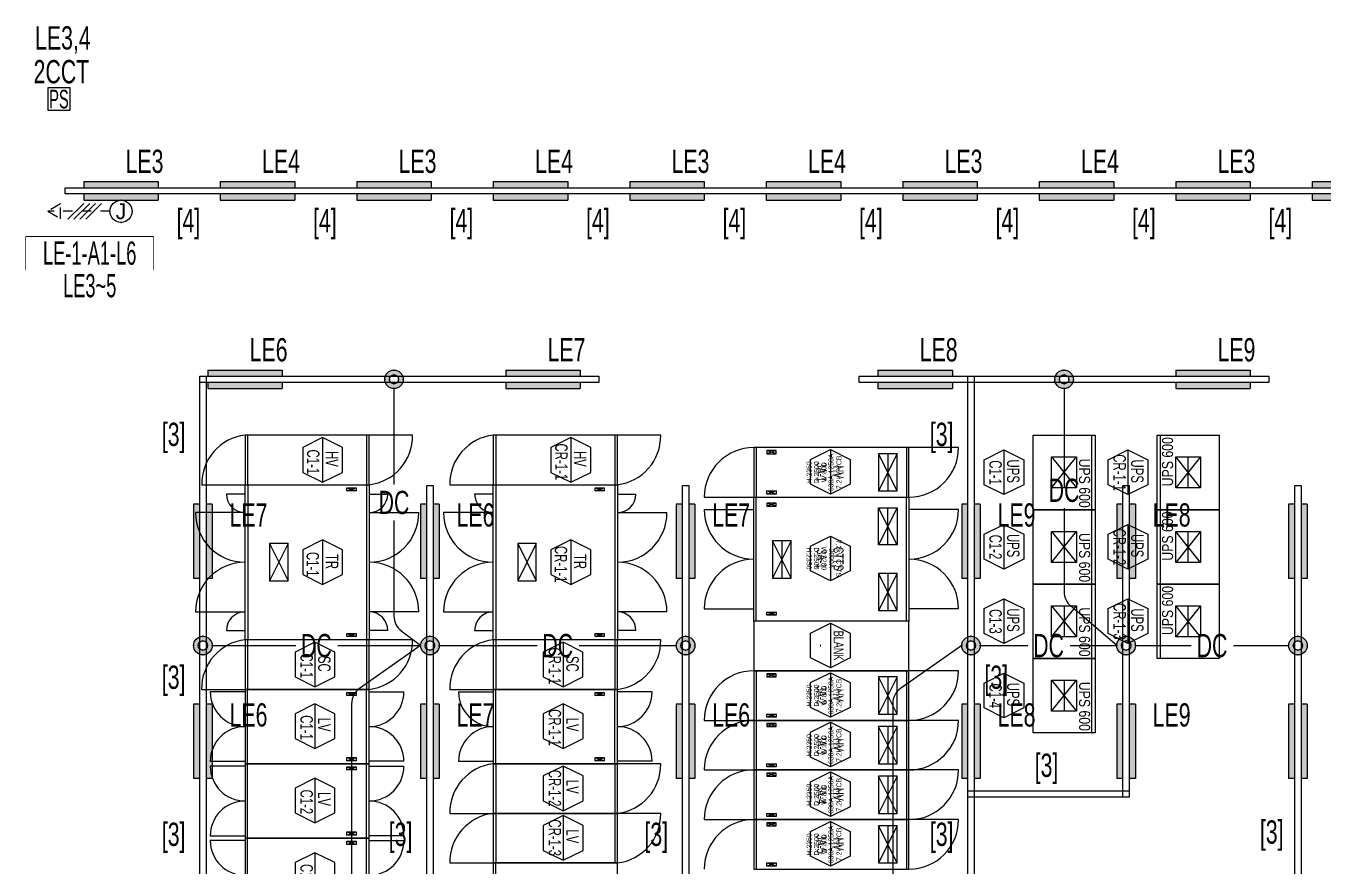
# Model space of a CAD drawing. Header units: millimetres. Extents: x 86947 to 500447, y -530175 to 1059536.
# Drawn here: x 101822 to 122729, y -220745 to -207195 of the extents above; entities that cross this region are included whole.
import ezdxf
from ezdxf.enums import TextEntityAlignment as Align

# ---------------------------------------------------------------- set-up
doc = ezdxf.new("R2010")
doc.units = ezdxf.units.MM
doc.header["$LTSCALE"] = 150
doc.set_wipeout_variables(frame=1)
doc.linetypes.add('D1', pattern=[3, 1, -1, 1])
for name, color, linetype in [('------01 Distribution Panel', 3, 'Continuous'), ('------03 Lighting Fixture', 3, 'Continuous'), ('------04 Lighting Switch', 2, 'Continuous'), ('------04 Number of Strands (가닥수)', 1, 'Continuous'), ('-----20 General Symbol', 3, 'Continuous'), ('-----23 Concealed or Exposed Wire', 4, 'D1'), ('-----25 Emergency Lighting Embeded Wire in Ceiling or Wall', 1, 'Continuous'), ('-----28 Race Way', 1, 'Continuous'), ('-----33 Equipment', 5, 'Continuous')]:
    doc.layers.add(name, color=color, linetype=linetype)
doc.styles.add('ELEC', font='Dotum.ttf')

# ---------------------------------------------------------------- blocks, each defined once
blk = doc.blocks.new('D01')
at = {"linetype": 'Continuous'}
blk.add_circle((0, 0), 150, dxfattribs=at)
for p in [(-150, 0), (0, 150), (150, 0), (0, -150)]:
    blk.add_point(p)
blk = doc.blocks.new('E01')
h = blk.add_hatch(color=256)
edge = h.paths.add_edge_path(flags=17)
edge.add_arc((0, 0), 75, 0, 360)
edge = h.paths.add_edge_path()
edge.add_arc((0, 0), 150, 0, 360)
blk.add_blockref('D01', (0, 0))
at = {"xscale": 0.5, "yscale": 0.5, "zscale": 0.5}
blk.add_blockref('D01', (0, 0), dxfattribs=at)
blk = doc.blocks.new('*U16')
blk.add_lwpolyline([(150, 0), (-150, 0), (-150, -300), (150, -300)], close=True)
at = {"style": 'ELEC', "width": 0.6}
blk.add_text('PS', height=250, dxfattribs=at).set_placement((0, -150), align=Align.MIDDLE)
blk = doc.blocks.new('E17')
h = blk.add_hatch(color=256)
h.paths.add_polyline_path([(600, 100), (-600, 100), (-600, 0), (600, 0)])
h.paths.add_polyline_path([(600, -100), (-600, -100), (-600, -200), (600, -200)])
for p, q in [((-600, 100), (600, 100)), ((-600, 100), (-600, 0)), ((600, 100), (600, 0)), ((600, 100), (600, 0)), ((-600, -100), (-600, -200)), ((-600, -200), (600, -200)), ((600, -100), (600, -200))]:
    blk.add_line(p, q)
blk = doc.blocks.new('12345')
at = {"layer": '-----33 Equipment'}
for p, q in [((357654, 142605), (357654, 141805)), ((359654, 142605), (357654, 142605)), ((357694, 142605), (357694, 141805)), ((359612, 142605), (359612, 141805)), ((359654, 141805), (359654, 142605)), ((360354, 142605), (359654, 142605)), ((361654, 142605), (361654, 141805)), ((363654, 142605), (361654, 142605)), ((361694, 142605), (361694, 141805)), ((363612, 142605), (363612, 141805)), ((363654, 141805), (363654, 142605)), ((364354, 142605), (363654, 142605)), ((371304, 141401), (371304, 142603)), ((372404, 142606), (372404, 141403)), ((358904, 142565), (358584, 142405)), ((358584, 142405), (358584, 142005)), ((358904, 142565), (358904, 141845)), ((359224, 142405), (358904, 142565)), ((359224, 142005), (359224, 142405)), ((362904, 142565), (362584, 142405)), ((362584, 142405), (362584, 142005)), ((362904, 142565), (362904, 141845)), ((363224, 142405), (362904, 142565)), ((363224, 142005), (363224, 142405)), ((365894, 142405), (365894, 141605)), ((368312, 142405), (368312, 141605)), ((369154, 142405), (368354, 142405)), ((366214, 142355), (366064, 142305)), ((366214, 142305), (366064, 142355)), ((366768, 142214), (367088, 142374)), ((366768, 141813), (366768, 142214)), ((367088, 142374), (367088, 141654)), ((367088, 142374), (367408, 142214)), ((367408, 142214), (367408, 141813)), ((368164, 142305), (367864, 141705)), ((368164, 141705), (367864, 142305)), ((368014, 142305), (368014, 141705)), ((369564, 142207), (369884, 142366)), ((369564, 141806), (369564, 142207)), ((369884, 142366), (369884, 141646)), ((369884, 142366), (370204, 142207)), ((370204, 142207), (370204, 141806)), ((370653, 142253), (371055, 141753)), ((370653, 141753), (371055, 142253)), ((370854, 142253), (370854, 141753)), ((371564, 142207), (371884, 142366)), ((371564, 141806), (371564, 142207)), ((371884, 142366), (371884, 141646)), ((371884, 142366), (372204, 142207)), ((372204, 142207), (372204, 141806)), ((373055, 141753), (372653, 142253)), ((373055, 142253), (372653, 141753)), ((372854, 141753), (372854, 142253)), ((358584, 142005), (358904, 141845)), ((358904, 141845), (359224, 142005)), ((362584, 142005), (362904, 141845)), ((362904, 141845), (363224, 142005)), ((356954, 141805), (357654, 141805)), ((357654, 141805), (359654, 141805)), ((357654, 139305), (357654, 141805)), ((357654, 141805), (359654, 141805)), ((357698, 141805), (357698, 139305)), ((359294, 141705), (359294, 141755)), ((359294, 141755), (359444, 141755)), ((359294, 141755), (359444, 141705)), ((359294, 141705), (359444, 141755)), ((359444, 141755), (359444, 141705)), ((359612, 141805), (359612, 139305)), ((359654, 141805), (359654, 139305)), ((360954, 141805), (361654, 141805)), ((361654, 141805), (363654, 141805)), ((361654, 139305), (361654, 141805)), ((361654, 141805), (363654, 141805)), ((361698, 141805), (361698, 139305)), ((363294, 141705), (363294, 141755)), ((363294, 141755), (363444, 141755)), ((363294, 141755), (363444, 141705)), ((363294, 141705), (363444, 141755)), ((363444, 141755), (363444, 141705)), ((363612, 141805), (363612, 139305)), ((363654, 141805), (363654, 139305)), ((367088, 141654), (366768, 141813)), ((367408, 141813), (367088, 141654)), ((369884, 141646), (369564, 141806)), ((370204, 141806), (369884, 141646)), ((371884, 141646), (371564, 141806)), ((372204, 141806), (371884, 141646)), ((357654, 141655), (357354, 141655)), ((359444, 141705), (359294, 141705)), ((359654, 141655), (359954, 141655)), ((361654, 141655), (361354, 141655)), ((363444, 141705), (363294, 141705)), ((363654, 141655), (363954, 141655)), ((365054, 141605), (365854, 141605)), ((365894, 140860), (365894, 141605)), ((366214, 141655), (366064, 141705)), ((366214, 141705), (366064, 141655)), ((368312, 139605), (368312, 141605)), ((357654, 141355), (356854, 141355)), ((359654, 141355), (360454, 141355)), ((361654, 141355), (360854, 141355)), ((363654, 141355), (364454, 141355)), ((365054, 141405), (365854, 141405)), ((366214, 141510), (366064, 141460)), ((366214, 141460), (366064, 141510)), ((368164, 140835), (367864, 141435)), ((368164, 141435), (367864, 140835)), ((368014, 140835), (368014, 141435)), ((369154, 141405), (368354, 141405)), ((371304, 140201), (371304, 141403)), ((372404, 141406), (372404, 140203)), ((369564, 141007), (369884, 141166)), ((369884, 141166), (369884, 140446)), ((369884, 141166), (370204, 141007)), ((371564, 141007), (371884, 141166)), ((371884, 141166), (371884, 140446)), ((371884, 141166), (372204, 141007)), ((358904, 140915), (358584, 140755)), ((358904, 140915), (358904, 140195)), ((359224, 140755), (358904, 140915)), ((362904, 140915), (362584, 140755)), ((362904, 140915), (362904, 140195)), ((363224, 140755), (362904, 140915)), ((366768, 140815), (367088, 140975)), ((367088, 140975), (367088, 140255)), ((367088, 140975), (367408, 140815)), ((369564, 140606), (369564, 141007)), ((370204, 141007), (370204, 140606)), ((370653, 141053), (371055, 140553)), ((370653, 140553), (371055, 141053)), ((370854, 141053), (370854, 140553)), ((371564, 140606), (371564, 141007)), ((372204, 141007), (372204, 140606)), ((373055, 140553), (372653, 141053)), ((373055, 141053), (372653, 140553)), ((372854, 140553), (372854, 141053)), ((358348, 140855), (358048, 140855)), ((358048, 140855), (358048, 140255)), ((358348, 140855), (358048, 140255)), ((358048, 140855), (358348, 140255)), ((358348, 140255), (358348, 140855)), ((358584, 140755), (358584, 140355)), ((359224, 140355), (359224, 140755)), ((362348, 140855), (362048, 140855)), ((362048, 140855), (362048, 140255)), ((362348, 140855), (362048, 140255)), ((362048, 140855), (362348, 140255)), ((362348, 140255), (362348, 140855)), ((362584, 140755), (362584, 140355)), ((363224, 140355), (363224, 140755)), ((365894, 139605), (365894, 140860)), ((366454, 140899), (366154, 140299)), ((366454, 140299), (366154, 140899)), ((366304, 140899), (366304, 140299)), ((366768, 140414), (366768, 140815)), ((367408, 140815), (367408, 140414)), ((369884, 140446), (369564, 140606)), ((370204, 140606), (369884, 140446)), ((371884, 140446), (371564, 140606)), ((372204, 140606), (371884, 140446)), ((358584, 140355), (358904, 140195)), ((358904, 140195), (359224, 140355)), ((362584, 140355), (362904, 140195)), ((362904, 140195), (363224, 140355)), ((367088, 140255), (366768, 140414)), ((367408, 140414), (367088, 140255)), ((368164, 140375), (367864, 139775)), ((368164, 139775), (367864, 140375)), ((368014, 140375), (368014, 139775)), ((358048, 140255), (358348, 140255)), ((362048, 140255), (362348, 140255)), ((371304, 139001), (371304, 140203)), ((372404, 140206), (372404, 139003)), ((369564, 139807), (369884, 139966)), ((369884, 139966), (369884, 139246)), ((369884, 139966), (370204, 139807)), ((371564, 139807), (371884, 139966)), ((371884, 139966), (371884, 139246)), ((371884, 139966), (372204, 139807)), ((356854, 139755), (357654, 139755)), ((360454, 139755), (359654, 139755)), ((360854, 139755), (361654, 139755)), ((364454, 139755), (363654, 139755)), ((365054, 139805), (365854, 139805)), ((366214, 139700), (366064, 139750)), ((366214, 139750), (366064, 139700)), ((369154, 139805), (368354, 139805)), ((369564, 139406), (369564, 139807)), ((370204, 139807), (370204, 139406)), ((370653, 139853), (371055, 139353)), ((370653, 139353), (371055, 139853)), ((370854, 139853), (370854, 139353)), ((371564, 139406), (371564, 139807)), ((372204, 139807), (372204, 139406)), ((373055, 139353), (372653, 139853)), ((373055, 139853), (372653, 139353)), ((372854, 139353), (372854, 139853)), ((357354, 139455), (357654, 139455)), ((359954, 139455), (359654, 139455)), ((361354, 139455), (361654, 139455)), ((363954, 139455), (363654, 139455)), ((368354, 139605), (365854, 139605)), ((365854, 139605), (365854, 138805)), ((366768, 139414), (367088, 139574)), ((367088, 139574), (367088, 138854)), ((367088, 139574), (367408, 139414)), ((368354, 138805), (368354, 139605)), ((357653, 139305), (357653, 138505)), ((359655, 139305), (357653, 139305)), ((359654, 139305), (357654, 139305)), ((357693, 139305), (357693, 138505)), ((358780, 139266), (358460, 139107)), ((358780, 139266), (358780, 138546)), ((359100, 139107), (358780, 139266)), ((359294, 139355), (359294, 139405)), ((359294, 139405), (359444, 139405)), ((359294, 139405), (359444, 139355)), ((359294, 139355), (359444, 139405)), ((359444, 139355), (359294, 139355)), ((359444, 139405), (359444, 139355)), ((359613, 139305), (359613, 138505)), ((359655, 138505), (359655, 139305)), ((360355, 139305), (359655, 139305)), ((361653, 139305), (361653, 138505)), ((363655, 139305), (361653, 139305)), ((363654, 139305), (361654, 139305)), ((361693, 139305), (361693, 138505)), ((362780, 139266), (362460, 139107)), ((362780, 139266), (362780, 138546)), ((363100, 139107), (362780, 139266)), ((363294, 139355), (363294, 139405)), ((363294, 139405), (363444, 139405)), ((363294, 139405), (363444, 139355)), ((363294, 139355), (363444, 139405)), ((363444, 139355), (363294, 139355)), ((363444, 139405), (363444, 139355)), ((363613, 139305), (363613, 138505)), ((363655, 138505), (363655, 139305)), ((364355, 139305), (363655, 139305)), ((366768, 139013), (366768, 139414)), ((367408, 139414), (367408, 139013)), ((369884, 139246), (369564, 139406)), ((370204, 139406), (369884, 139246)), ((371884, 139246), (371564, 139406)), ((372204, 139406), (371884, 139246)), ((358460, 139107), (358460, 138706)), ((359100, 138706), (359100, 139107)), ((362460, 139107), (362460, 138706)), ((363100, 138706), (363100, 139107)), ((367088, 138854), (366768, 139013)), ((367408, 139013), (367088, 138854)), ((371304, 137801), (371304, 139003)), ((358460, 138706), (358780, 138546)), ((358780, 138546), (359100, 138706)), ((362460, 138706), (362780, 138546)), ((362780, 138546), (363100, 138706)), ((365854, 138805), (368354, 138805)), ((365894, 138805), (365894, 138005)), ((366214, 138755), (366064, 138705)), ((366214, 138705), (366064, 138755)), ((366768, 138614), (367088, 138774)), ((366768, 138213), (366768, 138614)), ((367088, 138774), (367088, 138054)), ((367088, 138774), (367408, 138614)), ((367408, 138614), (367408, 138213)), ((368164, 138705), (367864, 138105)), ((368164, 138105), (367864, 138705)), ((368014, 138705), (368014, 138105)), ((368312, 138805), (368312, 138005)), ((369154, 138805), (368354, 138805)), ((369564, 138607), (369884, 138766)), ((369884, 138766), (369884, 138046)), ((369884, 138766), (370204, 138607)), ((370653, 138653), (371055, 138153)), ((370653, 138153), (371055, 138653)), ((370854, 138653), (370854, 138153)), ((356953, 138505), (357653, 138505)), ((357653, 138465), (357093, 138465)), ((357653, 138505), (359655, 138505)), ((359653, 138505), (357653, 138505)), ((357653, 138505), (357653, 137305)), ((357695, 137305), (357695, 138505)), ((359293, 138405), (359293, 138455)), ((359293, 138455), (359443, 138455)), ((359293, 138455), (359443, 138405)), ((359293, 138405), (359443, 138455)), ((359443, 138405), (359293, 138405)), ((359443, 138455), (359443, 138405)), ((359613, 137305), (359613, 138505)), ((359653, 137305), (359653, 138505)), ((359653, 138465), (360213, 138465)), ((360953, 138505), (361653, 138505)), ((361094, 138465), (361654, 138465)), ((361653, 138505), (363655, 138505)), ((363654, 138505), (361654, 138505)), ((361654, 138505), (361654, 137305)), ((361696, 137305), (361696, 138505)), ((363294, 138405), (363294, 138455)), ((363294, 138455), (363444, 138455)), ((363294, 138455), (363444, 138405)), ((363294, 138405), (363444, 138455)), ((363444, 138405), (363294, 138405)), ((363444, 138455), (363444, 138405)), ((363614, 137305), (363614, 138505)), ((363654, 137305), (363654, 138505)), ((364214, 138465), (363654, 138465)), ((369564, 138206), (369564, 138607)), ((370204, 138607), (370204, 138206)), ((358780, 138271), (358460, 138112)), ((358780, 138271), (358780, 137551)), ((359100, 138112), (358780, 138271)), ((362781, 138271), (362461, 138112)), ((362781, 138271), (362781, 137551)), ((363101, 138112), (362781, 138271)), ((367088, 138054), (366768, 138213)), ((367408, 138213), (367088, 138054)), ((369884, 138046), (369564, 138206)), ((370204, 138206), (369884, 138046)), ((358460, 138112), (358460, 137711)), ((359100, 137711), (359100, 138112)), ((362461, 138112), (362461, 137711)), ((363101, 137711), (363101, 138112)), ((365054, 138005), (365854, 138005)), ((365894, 138005), (365894, 137205)), ((366214, 138055), (366064, 138105)), ((366214, 138105), (366064, 138055)), ((368312, 138005), (368312, 137205)), ((369154, 138005), (368354, 138005)), ((366214, 137955), (366064, 137905)), ((366214, 137905), (366064, 137955)), ((366768, 137814), (367088, 137974)), ((366768, 137413), (366768, 137814)), ((367088, 137974), (367088, 137254)), ((367088, 137974), (367408, 137814)), ((367408, 137814), (367408, 137413)), ((368164, 137905), (367864, 137305)), ((368164, 137305), (367864, 137905)), ((368014, 137905), (368014, 137305)), ((358460, 137711), (358780, 137551)), ((358780, 137551), (359100, 137711)), ((362461, 137711), (362781, 137551)), ((362781, 137551), (363101, 137711)), ((359293, 137355), (359293, 137405)), ((359293, 137405), (359443, 137405)), ((359293, 137405), (359443, 137355)), ((359293, 137355), (359443, 137405)), ((359443, 137405), (359443, 137355)), ((363294, 137355), (363294, 137405)), ((363294, 137405), (363444, 137405)), ((363294, 137405), (363444, 137355)), ((363294, 137355), (363444, 137405)), ((363444, 137405), (363444, 137355)), ((367088, 137254), (366768, 137413)), ((367408, 137413), (367088, 137254)), ((357093, 137345), (357653, 137345)), ((357653, 137265), (357093, 137265)), ((357653, 137305), (359653, 137305)), ((359653, 137305), (357653, 137305)), ((357653, 137305), (357653, 136105)), ((357695, 136105), (357695, 137305)), ((359443, 137355), (359293, 137355)), ((359293, 137205), (359293, 137255)), ((359293, 137255), (359443, 137255)), ((359293, 137255), (359443, 137205)), ((359293, 137205), (359443, 137255)), ((359443, 137205), (359293, 137205)), ((359443, 137255), (359443, 137205)), ((359613, 136105), (359613, 137305)), ((360213, 137345), (359653, 137345)), ((359653, 136105), (359653, 137305)), ((359653, 137265), (360213, 137265)), ((360213, 137345), (360213, 137345)), ((361094, 137345), (361654, 137345)), ((361654, 137305), (363654, 137305)), ((361654, 137305), (361654, 136505)), ((363654, 137305), (361654, 137305)), ((361694, 137305), (361694, 136505)), ((362781, 137268), (362461, 137108)), ((362781, 137268), (362781, 136548)), ((363101, 137108), (362781, 137268)), ((363444, 137355), (363294, 137355)), ((363612, 137305), (363612, 136505)), ((364214, 137345), (363654, 137345)), ((363654, 136505), (363654, 137305)), ((364354, 137305), (363654, 137305)), ((365054, 137205), (365854, 137205)), ((365894, 137205), (365894, 136405)), ((366214, 137255), (366064, 137305)), ((366214, 137305), (366064, 137255)), ((366214, 137155), (366064, 137105)), ((366214, 137105), (366064, 137155)), ((366768, 137014), (367088, 137174)), ((367088, 137174), (367088, 136454)), ((367088, 137174), (367408, 137014)), ((368312, 137205), (368312, 136405)), ((369154, 137205), (368354, 137205)), ((358780, 137071), (358460, 136912)), ((358780, 137071), (358780, 136351)), ((359100, 136912), (358780, 137071)), ((362461, 137108), (362461, 136708)), ((363101, 136708), (363101, 137108)), ((366768, 136613), (366768, 137014)), ((367408, 137014), (367408, 136613)), ((368164, 137105), (367864, 136505)), ((368164, 136505), (367864, 137105)), ((368014, 137105), (368014, 136505)), ((358460, 136912), (358460, 136511)), ((359100, 136511), (359100, 136912)), ((362461, 136708), (362781, 136548)), ((362781, 136548), (363101, 136708)), ((367088, 136454), (366768, 136613)), ((367408, 136613), (367088, 136454)), ((358460, 136511), (358780, 136351)), ((358780, 136351), (359100, 136511)), ((360954, 136505), (361654, 136505)), ((361654, 136505), (361654, 135705)), ((363654, 136505), (361654, 136505)), ((361654, 136505), (363654, 136505)), ((361694, 136505), (361694, 135705)), ((362781, 136468), (362461, 136308)), ((362781, 136468), (362781, 135748)), ((363101, 136308), (362781, 136468)), ((363612, 136505), (363612, 135705)), ((363654, 135705), (363654, 136505)), ((364354, 136505), (363654, 136505)), ((365054, 136405), (365854, 136405)), ((365894, 136405), (365894, 135605)), ((366214, 136455), (366064, 136505)), ((366214, 136505), (366064, 136455)), ((366214, 136355), (366064, 136305)), ((366214, 136305), (366064, 136355)), ((366768, 136214), (367088, 136374)), ((367088, 136374), (367088, 135654)), ((367088, 136374), (367408, 136214)), ((368312, 136405), (368312, 135605)), ((369154, 136405), (368354, 136405)), ((357093, 136145), (357653, 136145)), ((357653, 136105), (359653, 136105)), ((359653, 136105), (357653, 136105)), ((357653, 136105), (357653, 134905)), ((357695, 134905), (357695, 136105)), ((359293, 136155), (359293, 136205)), ((359293, 136205), (359443, 136205)), ((359293, 136205), (359443, 136155)), ((359293, 136155), (359443, 136205)), ((359443, 136155), (359293, 136155)), ((359443, 136205), (359443, 136155)), ((359613, 134905), (359613, 136105)), ((360213, 136145), (359653, 136145)), ((359653, 134905), (359653, 136105)), ((360213, 136145), (360213, 136145)), ((362461, 136308), (362461, 135908)), ((363101, 135908), (363101, 136308)), ((366768, 135813), (366768, 136214)), ((367408, 136214), (367408, 135813)), ((368164, 136305), (367864, 135705)), ((368164, 135705), (367864, 136305)), ((368014, 136305), (368014, 135705)), ((357653, 136065), (357093, 136065)), ((359293, 136005), (359293, 136055)), ((359293, 136055), (359443, 136055)), ((359293, 136055), (359443, 136005)), ((359293, 136005), (359443, 136055)), ((359443, 136005), (359293, 136005)), ((359443, 136055), (359443, 136005)), ((359653, 136065), (360213, 136065)), ((362461, 135908), (362781, 135748)), ((362781, 135748), (363101, 135908)), ((358780, 135871), (358460, 135712)), ((358460, 135712), (358460, 135311)), ((358780, 135871), (358780, 135151)), ((359100, 135712), (358780, 135871)), ((359100, 135311), (359100, 135712)), ((360954, 135705), (361654, 135705)), ((361654, 135705), (363654, 135705)), ((363654, 135705), (361654, 135705)), ((361654, 135705), (361654, 134705)), ((361696, 134705), (361696, 135705)), ((363654, 134705), (363654, 135705)), ((366214, 135655), (366064, 135705)), ((366214, 135705), (366064, 135655)), ((367088, 135654), (366768, 135813)), ((367408, 135813), (367088, 135654))]:
    blk.add_line(p, q, dxfattribs=at)
for points in [[(370354, 141403), (370354, 142603), (371354, 142603), (371354, 141403)], [(373354, 142603), (373354, 141403), (372354, 141403), (372354, 142603)], [(365854, 142405), (365854, 141605), (368354, 141605), (368354, 142405)], [(366064, 142355), (366064, 142305), (366214, 142305), (366214, 142355)], [(367864, 142305), (367864, 141705), (368164, 141705), (368164, 142305)], [(371055, 141753), (370653, 141753), (370653, 142253), (371055, 142253)], [(372653, 142253), (373055, 142253), (373055, 141753), (372653, 141753)], [(368354, 141605), (368354, 139605), (365854, 139605), (365854, 141605)], [(366064, 141655), (366064, 141705), (366214, 141705), (366214, 141655)], [(366064, 141510), (366064, 141460), (366214, 141460), (366214, 141510)], [(367864, 140835), (367864, 141435), (368164, 141435), (368164, 140835)], [(370354, 140203), (370354, 141403), (371354, 141403), (371354, 140203)], [(373354, 141403), (373354, 140203), (372354, 140203), (372354, 141403)], [(371055, 140553), (370653, 140553), (370653, 141053), (371055, 141053)], [(372653, 141053), (373055, 141053), (373055, 140553), (372653, 140553)], [(366154, 140899), (366154, 140299), (366454, 140299), (366454, 140899)], [(367864, 140375), (367864, 139775), (368164, 139775), (368164, 140375)], [(370354, 139003), (370354, 140203), (371354, 140203), (371354, 139003)], [(373354, 140203), (373354, 139003), (372354, 139003), (372354, 140203)], [(366064, 139700), (366064, 139750), (366214, 139750), (366214, 139700)], [(371055, 139353), (370653, 139353), (370653, 139853), (371055, 139853)], [(372653, 139853), (373055, 139853), (373055, 139353), (372653, 139353)], [(370354, 137803), (370354, 139003), (371354, 139003), (371354, 137803)], [(365854, 138805), (365854, 138005), (368354, 138005), (368354, 138805)], [(366064, 138755), (366064, 138705), (366214, 138705), (366214, 138755)], [(367864, 138705), (367864, 138105), (368164, 138105), (368164, 138705)], [(371055, 138153), (370653, 138153), (370653, 138653), (371055, 138653)], [(365854, 138005), (365854, 137205), (368354, 137205), (368354, 138005)], [(366064, 138055), (366064, 138105), (366214, 138105), (366214, 138055)], [(366064, 137955), (366064, 137905), (366214, 137905), (366214, 137955)], [(367864, 137905), (367864, 137305), (368164, 137305), (368164, 137905)], [(365854, 137205), (365854, 136405), (368354, 136405), (368354, 137205)], [(366064, 137255), (366064, 137305), (366214, 137305), (366214, 137255)], [(366064, 137155), (366064, 137105), (366214, 137105), (366214, 137155)], [(367864, 137105), (367864, 136505), (368164, 136505), (368164, 137105)], [(365854, 136405), (365854, 135605), (368354, 135605), (368354, 136405)], [(366064, 136455), (366064, 136505), (366214, 136505), (366214, 136455)], [(366064, 136355), (366064, 136305), (366214, 136305), (366214, 136355)], [(367864, 136305), (367864, 135705), (368164, 135705), (368164, 136305)], [(366064, 135655), (366064, 135705), (366214, 135705), (366214, 135655)]]:
    blk.add_lwpolyline(points, close=True, dxfattribs=at)
for centre, radius, start, end in [((357745, 141819), 791, 96.6265, 181.0016), ((359562, 142591), 791, 276.6265, 1.0016), ((361745, 141819), 791, 96.6265, 181.0016), ((363562, 142591), 791, 276.6265, 1.0016), ((365854, 141605), 800, 90, 180), ((368354, 142405), 800, 270, 0), ((357654, 141655), 300, 180, 270), ((359654, 141655), 300, 270, 0), ((361654, 141655), 300, 180, 270), ((363654, 141655), 300, 270, 0), ((357654, 141355), 800, 180, 270), ((359654, 141355), 800, 270, 0), ((361654, 141355), 800, 180, 270), ((363654, 141355), 800, 270, 0), ((365854, 141405), 800, 180, 270), ((368354, 141405), 800, 270, 0), ((357654, 139755), 800, 90, 180), ((359654, 139755), 800, 0, 90), ((361654, 139755), 800, 90, 180), ((363654, 139755), 800, 0, 90), ((365854, 139805), 800, 90, 180), ((368354, 139805), 800, 0, 90), ((357654, 139455), 300, 90, 180), ((359654, 139455), 300, 0, 90), ((361654, 139455), 300, 90, 180), ((363654, 139455), 300, 0, 90), ((357744, 138519), 791, 96.6265, 181.0016), ((359563, 139291), 791, 276.6265, 1.0016), ((361744, 138519), 791, 96.6265, 181.0016), ((363563, 139291), 791, 276.6265, 1.0016), ((365854, 138005), 800, 90, 180), ((368354, 138805), 800, 270, 0), ((357653, 138465), 560, 180, 270), ((359653, 138465), 560, 270, 0), ((361654, 138465), 560, 180, 270), ((363654, 138465), 560, 270, 0), ((365854, 137205), 800, 90, 180), ((368354, 138005), 800, 270, 0), ((357653, 137345), 560, 90, 180), ((359653, 137345), 560, 0, 90), ((361654, 137345), 560, 90, 180), ((363654, 137345), 560, 0, 90), ((357653, 137265), 560, 180, 270), ((359653, 137265), 560, 270, 0), ((361745, 136519), 791, 96.6265, 181.0016), ((363562, 137291), 791, 276.6265, 1.0016), ((365854, 136405), 800, 90, 180), ((368354, 137205), 800, 270, 0), ((357653, 136145), 560, 90, 180), ((359653, 136145), 560, 0, 90), ((361745, 135719), 791, 96.6265, 181.0016), ((363562, 136491), 791, 276.6265, 1.0016), ((365854, 135605), 800, 90, 180), ((368354, 136405), 800, 270, 0), ((357653, 136065), 560, 180, 270), ((359653, 136065), 560, 270, 0)]:
    blk.add_arc(centre, radius, start, end, dxfattribs=at)
at = {"layer": '-----33 Equipment', "style": 'ELEC', "width": 0.7}
for s, p in [('CR-1-1', (362752, 142175)), ('C1-1', (358752, 142175)), ('HV', (359055, 142222)), ('HV', (363055, 142222)), ('C1-1', (369750, 142001)), ('UPS', (370035, 142023)), ('CR-1-1', (371750, 142001)), ('UPS', (372035, 142023)), ('C1-2', (369750, 140801)), ('UPS', (370035, 140823)), ('CR-1-2', (371750, 140801)), ('UPS', (372035, 140823)), ('C1-1', (358745, 140522)), ('CR-1-1', (362745, 140522)), ('TR', (359055, 140567)), ('TR', (363055, 140567)), ('CR-1-3', (371750, 139601)), ('C1-3', (369750, 139601)), ('UPS', (370035, 139623)), ('UPS', (372035, 139623)), ('C1-1', (358646, 138885)), ('SC', (358931, 138917)), ('CR-1-1', (362646, 138885)), ('SC', (362931, 138917)), ('C1-4', (369750, 138401)), ('UPS', (370035, 138423)), ('C1-1', (358646, 137890)), ('LV', (358931, 137937)), ('CR-1-1', (362647, 137890)), ('LV', (362932, 137937)), ('CR-1-2', (362647, 136912)), ('LV', (362932, 136934)), ('C1-2', (358646, 136690)), ('LV', (358931, 136737)), ('CR-1-3', (362647, 136112)), ('LV', (362932, 136134)), ('C1-3', (358646, 135490))]:
    blk.add_text(s, height=200, rotation=270, dxfattribs=at).set_placement(p, align=Align.MIDDLE_CENTER)
at = {"layer": '-----33 Equipment', "style": 'ELEC', "width": 0.85}
for rotation, p in [(90, (372522, 141780)), (270, (371185, 142227)), (90, (372522, 140580)), (270, (371185, 141027)), (90, (372522, 139380)), (270, (371185, 139827)), (270, (371185, 138627))]:
    blk.add_text('UPS 600', height=178.2, rotation=rotation, dxfattribs=at).set_placement(p, align=Align.MIDDLE_LEFT)
at = {"layer": '-----33 Equipment', "style": 'ELEC'}
for s, rotation, p in [('H:2350', 90, (366744, 142005)), ('D:2500', 90, (366864, 142005)), ('630A,1250A', 90, (367104, 142005)), ('7.2kV VCB', 90, (367224, 142005)), ('W:800', 90, (366984, 142005)), ('H:2350', 270, (366744, 140617)), ('D:2500', 270, (366864, 140617)), ('W:2200', 270, (366984, 140617)), ('2000A', 270, (367104, 140617)), ('7.2kV CTTS', 270, (367224, 140617)), ('630A,1250A', 90, (367104, 138405)), ('7.2kV VCB', 90, (367224, 138405)), ('H:2350', 90, (366744, 138405)), ('D:2500', 90, (366864, 138405)), ('W:800', 90, (366984, 138405)), ('630A,1250A', 90, (367104, 137605)), ('7.2kV VCB', 90, (367224, 137605)), ('H:2350', 90, (366744, 137605)), ('D:2500', 90, (366864, 137605)), ('W:800', 90, (366984, 137605)), ('H:2350', 90, (366744, 136805)), ('D:2500', 90, (366864, 136805)), ('W:800', 90, (366984, 136805)), ('630A,1250A', 90, (367104, 136805)), ('7.2kV VCB', 90, (367224, 136805)), ('H:2350', 90, (366744, 136005)), ('D:2500', 90, (366864, 136005)), ('W:800', 90, (366984, 136005)), ('630A,1250A', 90, (367104, 136005)), ('7.2kV VCB', 90, (367224, 136005))]:
    blk.add_text(s, height=80, rotation=rotation, dxfattribs=at).set_placement(p, align=Align.MIDDLE)
at = {"layer": '-----33 Equipment', "style": 'ELEC', "width": 0.7}
for s, p in [('3A-1', (366948, 142009)), ('HV', (367220, 142011)), ('3A-1', (366948, 140610)), ('CTTS', (367220, 140612)), ('BLANK', (367220, 139211)), ('-', (366948, 139209)), ('3A-2', (366948, 138409)), ('HV', (367220, 138411)), ('3A-3', (366948, 137609)), ('HV', (367220, 137611)), ('3A-4', (366948, 136809)), ('HV', (367220, 136811)), ('3A-5', (366948, 136009)), ('HV', (367220, 136011))]:
    blk.add_text(s, height=160, rotation=270, dxfattribs=at).set_placement(p, align=Align.MIDDLE)
blk = doc.blocks.new('O04')
blk.add_circle((0, 0), 150)
for p in [(-150, 0), (0, 150), (150, 0), (0, -150)]:
    blk.add_point(p)
at = {"style": 'ELEC'}
blk.add_text('J', height=214, dxfattribs=at).set_placement((0, 0), align=Align.MIDDLE)
blk = doc.blocks.new('O07')
blk.add_lwpolyline([(0, -100), (173, 0), (0, 100)], close=True)
blk = doc.blocks.new('*U48')
at = {"color": 0}
for p, q in [((-226, -106), (-14, 106)), ((-146, -106), (66, 106)), ((-66, -106), (146, 106)), ((14, -106), (226, 106))]:
    blk.add_line(p, q, dxfattribs=at)

msp = doc.modelspace()

# ---------------------------------------------------------------- linework, layer by layer
at = {"layer": '------01 Distribution Panel', "color": 1}
msp.add_lwpolyline([(101822, -211122), (103877, -211122), (103877, -210597), (101822, -210597)], close=True, dxfattribs=at)
at = {"layer": '-----23 Concealed or Exposed Wire'}
msp.add_lwpolyline([(103174, -210185), (102174, -210185)], dxfattribs=at)
at = {"layer": '-----25 Emergency Lighting Embeded Wire in Ceiling or Wall'}
for p, q in [((107754, -213045), (107754, -214589)), ((118554, -213045), (118554, -214393)), ((118554, -214974), (118554, -216322)), ((107754, -215171), (107754, -216714)), ((119404, -217189), (118658, -216550)), ((108183, -217189), (107872, -216954)), ((104824, -217189), (106170, -217189)), ((106851, -217189), (108183, -217189)), ((108183, -217189), (107198, -217881)), ((108483, -217189), (110060, -217189)), ((110740, -217189), (112304, -217189)), ((116904, -217189), (115919, -217881)), ((117204, -217189), (117970, -217189)), ((118651, -217189), (119404, -217189)), ((119704, -217189), (120605, -217189)), ((121286, -217189), (122174, -217189)), ((107071, -218126), (107071, -221735)), ((115792, -218126), (115792, -221735))]:
    msp.add_line(p, q, dxfattribs=at)
for centre, start, end in [((118854, -216322), 180, 229.403), ((108054, -216714), 180, 232.832), ((107371, -218126), 125.1205, 180), ((116092, -218126), 125.1205, 180)]:
    msp.add_arc(centre, 300, start, end, dxfattribs=at)
at = {"layer": '-----28 Race Way'}
for points in [[(102454, -209805), (128454, -209805), (128454, -209905), (102454, -209905)], [(104624, -212845), (111054, -212845), (111054, -212945), (104624, -212945)], [(115254, -212845), (121854, -212845), (121854, -212945), (115254, -212945)], [(119604, -214607), (119604, -219632), (119504, -219632), (119504, -214607)], [(117004, -219532), (119604, -219532), (119604, -219632), (117004, -219632)]]:
    msp.add_lwpolyline(points, close=True, dxfattribs=at)
at = {"layer": '-----28 Race Way', "elevation": 0}
for points in [[(104624, -230595), (104624, -212845), (104724, -212845), (104724, -230595)], [(117004, -227945), (117004, -212845), (117104, -212845), (117104, -227945)], [(108283, -227945), (108283, -214607), (108383, -214607), (108383, -227945)], [(112404, -227045), (112404, -214607), (112504, -214607), (112504, -227045)], [(122274, -227945), (122274, -214607), (122374, -214607), (122374, -227945)]]:
    msp.add_lwpolyline(points, close=True, dxfattribs=at)

# ---------------------------------------------------------------- block references
at = {"layer": '------03 Lighting Fixture', "color": 3}
for p in [(103354, -209805), (105554, -209805), (107754, -209805), (109954, -209805), (112154, -209805), (114354, -209805), (116554, -209805), (118754, -209805), (120954, -209805), (123154, -209805), (105354, -212845), (110154, -212845), (116154, -212845), (120954, -212845)]:
    msp.add_blockref('E17', p, dxfattribs=at)
at = {"layer": '------03 Lighting Fixture'}
for p in [(107754, -212895), (118554, -212895), (104674, -217189), (108333, -217189), (112454, -217189), (117054, -217189), (119554, -217189), (122324, -217189)]:
    msp.add_blockref('E01', p, dxfattribs=at)
at = {"layer": '------03 Lighting Fixture', "color": 3, "rotation": 270}
for p in [(104724, -215507), (108383, -215507), (112504, -215507), (117104, -215507), (119604, -215507), (122374, -215507), (104724, -218732), (108383, -218732), (112504, -218732), (117104, -218732), (119604, -218732), (122374, -218732)]:
    msp.add_blockref('E17', p, dxfattribs=at)
at = {"layer": '------04 Lighting Switch', "xscale": 1.2, "yscale": 1.2, "zscale": 1.2}
msp.add_blockref('*U16', (102354, -208195), dxfattribs=at)
at = {"layer": '------04 Number of Strands (가닥수)', "xscale": 1.2, "yscale": 1.2, "zscale": 1.2}
msp.add_blockref('*U48', (102770, -210185), dxfattribs=at)
at = {"layer": '-----20 General Symbol', "xscale": 1.2, "yscale": 1.2, "zscale": 1.2}
msp.add_blockref('O04', (103354, -210185), dxfattribs=at)
at = {"layer": '-----23 Concealed or Exposed Wire', "xscale": 1.199999999953434, "yscale": 1.199999999953434, "zscale": 1.199999999953434, "rotation": 180}
msp.add_blockref('O07', (102381, -210185), dxfattribs=at)
at = {"layer": '-----33 Equipment'}
msp.add_blockref('12345', (-252300, -356400), dxfattribs=at)

# ---------------------------------------------------------------- texts
at = {"layer": '------04 Lighting Switch', "style": 'ELEC', "width": 0.7}
for s, p in [('LE3,4', (102417, -207420)), ('2CCT', (102393, -207933)), ('LE3', (103733, -209378)), ('LE4', (105933, -209378)), ('LE3', (108133, -209378)), ('LE4', (110333, -209378)), ('LE3', (112533, -209378)), ('LE4', (114733, -209378)), ('LE3', (116933, -209378)), ('LE4', (119133, -209378)), ('LE3', (121333, -209378)), ('LE6', (105733, -212418)), ('LE7', (110533, -212418)), ('LE8', (116533, -212418)), ('LE9', (121333, -212418)), ('LE7', (105409, -215082)), ('LE6', (109067, -215082)), ('LE7', (113188, -215082)), ('LE9', (117788, -215082)), ('LE8', (120288, -215082)), ('LE6', (105409, -218307)), ('LE7', (109067, -218307)), ('LE6', (113188, -218307)), ('LE8', (117788, -218307)), ('LE9', (120288, -218307))]:
    msp.add_text(s, height=375, dxfattribs=at).set_placement(p, align=Align.MIDDLE)
at = {"layer": '-----25 Emergency Lighting Embeded Wire in Ceiling or Wall', "style": 'ELEC', "width": 0.7}
for p in [(118554, -214684), (107754, -214880), (106503, -217189), (110393, -217189), (118304, -217189), (120939, -217189)]:
    msp.add_text('DC', height=375, dxfattribs=at).set_placement(p, align=Align.MIDDLE)
at = {"layer": '-----28 Race Way', "style": 'ELEC', "width": 0.7}
for s, p in [('[4]', (104440, -210381)), ('[4]', (106640, -210381)), ('[4]', (108840, -210381)), ('[4]', (111040, -210381)), ('[4]', (113240, -210381)), ('[4]', (115440, -210381)), ('[4]', (117640, -210381)), ('[4]', (119840, -210381)), ('[4]', (122040, -210381)), ('[3]', (104202, -213829)), ('[3]', (116581, -213829)), ('[3]', (104202, -217746)), ('[3]', (117461, -217746)), ('[3]', (118271, -219166)), ('[3]', (104202, -220279)), ('[3]', (107860, -220279)), ('[3]', (111981, -220279)), ('[3]', (116581, -220279)), ('[3]', (121901, -220242))]:
    msp.add_text(s, height=375, dxfattribs=at).set_placement(p, align=Align.MIDDLE)

# ---------------------------------------------------------------- next in the draw order: wipeouts: each hides what was drawn before it
at = {"color": 1}
msp.add_wipeout([(101822, -211122), (103877, -211122), (103877, -210597), (101822, -210597)], dxfattribs=at)

# ---------------------------------------------------------------- next in the draw order: wipeouts: each hides what was drawn before it
msp.add_wipeout([(101822, -211647), (103877, -211647), (103877, -211122), (101822, -211122)], dxfattribs=at)

# ---------------------------------------------------------------- next in the draw order: texts
at = {"style": 'ELEC', "width": 0.6}
for s, p in [('LE-1-A1-L6', (102849, -210859)), ('LE3~5', (102849, -211384))]:
    msp.add_text(s, height=375, dxfattribs=at).set_placement(p, align=Align.MIDDLE_CENTER)

doc.saveas('drawing.dxf')
